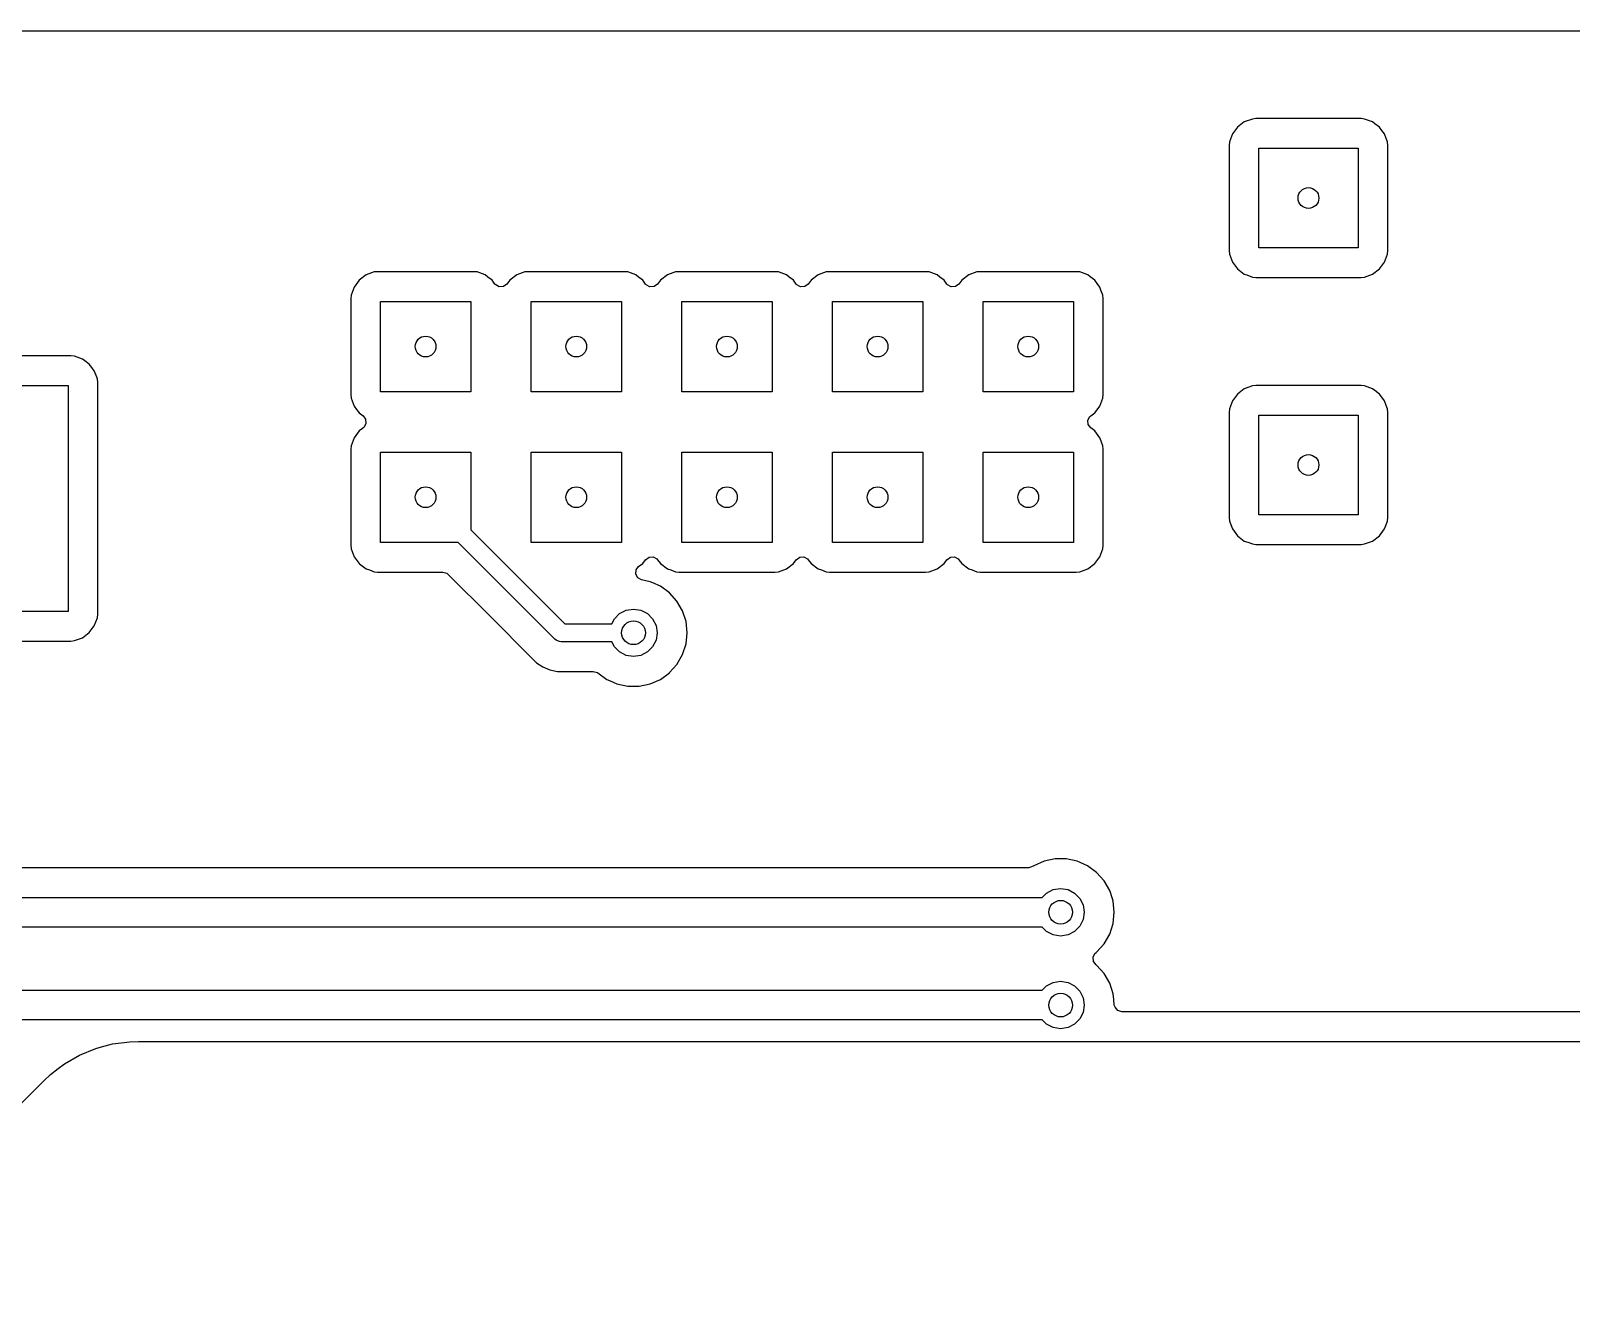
# Model space of a CAD drawing. Extents: x 0.21 to 3.39, y 0.21 to 2.59.
# Drawn here: x 1.298 to 2.32, y 1.745 to 2.59 of the extents above; entities that cross this region are included whole.
import ezdxf

# ---------------------------------------------------------------- set-up
doc = ezdxf.new("R2010")
doc.units = 0
doc.header["$MEASUREMENT"] = 0
doc.layers.add('BLACK', color=7, linetype='CONTINUOUS')

msp = doc.modelspace()

# ---------------------------------------------------------------- linework, layer by layer
at = {"layer": 'BLACK', "linetype": 'CONTINUOUS'}
for p, q in [((0.2154, 2.5896), (3.3846, 2.5896)), ((2.0989, 2.5257), (2.0955, 2.5211)), ((2.1034, 2.5291), (2.0989, 2.5257)), ((2.1088, 2.531), (2.1034, 2.5291)), ((2.1034, 2.5291), (2.1034, 2.5291)), ((2.1111, 2.5313), (2.1088, 2.531)), ((2.1088, 2.531), (2.1088, 2.531)), ((2.1809, 2.5313), (2.1111, 2.5313)), ((2.1111, 2.5313), (2.1111, 2.5313)), ((2.1832, 2.531), (2.1809, 2.5313)), ((2.1885, 2.5291), (2.1832, 2.531)), ((2.1832, 2.531), (2.1832, 2.531)), ((2.19, 2.5279), (2.1885, 2.5291)), ((2.1885, 2.5291), (2.1885, 2.5291)), ((2.1885, 2.5291), (2.1885, 2.5291)), ((2.1931, 2.5257), (2.19, 2.5279)), ((2.1948, 2.5234), (2.1931, 2.5257)), ((2.0935, 2.5158), (2.0933, 2.5135)), ((2.0955, 2.5211), (2.0935, 2.5158)), ((2.0955, 2.5211), (2.0955, 2.5211)), ((2.1965, 2.5211), (2.1948, 2.5234)), ((2.1976, 2.5181), (2.1965, 2.5211)), ((2.1965, 2.5211), (2.1965, 2.5211)), ((2.1965, 2.5211), (2.1965, 2.5211)), ((2.1984, 2.5158), (2.1976, 2.5181)), ((2.1987, 2.5135), (2.1984, 2.5158)), ((2.0933, 2.5135), (2.0933, 2.4437)), ((2.113, 2.4456), (2.113, 2.5116)), ((2.113, 2.5116), (2.179, 2.5116)), ((2.179, 2.5116), (2.179, 2.4456)), ((2.1987, 2.4437), (2.1987, 2.5135)), ((2.1987, 2.5135), (2.1987, 2.5135)), ((2.0933, 2.4437), (2.0933, 2.4437)), ((2.0933, 2.4437), (2.0935, 2.4414)), ((2.179, 2.4456), (2.113, 2.4456)), ((2.1984, 2.4414), (2.1987, 2.4437)), ((2.0935, 2.4414), (2.0935, 2.4414)), ((2.0935, 2.4414), (2.0955, 2.436)), ((2.0955, 2.436), (2.0955, 2.436)), ((2.0955, 2.436), (2.0989, 2.4315)), ((2.1931, 2.4315), (2.1965, 2.436)), ((2.1965, 2.436), (2.1984, 2.4414)), ((1.5159, 2.4241), (1.5125, 2.4195)), ((1.5205, 2.4275), (1.5159, 2.4241)), ((1.5258, 2.4295), (1.5205, 2.4275)), ((1.5205, 2.4275), (1.5205, 2.4275)), ((1.5281, 2.4297), (1.5258, 2.4295)), ((1.5258, 2.4295), (1.5258, 2.4295)), ((1.5919, 2.4297), (1.5281, 2.4297)), ((1.5281, 2.4297), (1.5281, 2.4297)), ((1.5942, 2.4295), (1.5919, 2.4297)), ((1.5995, 2.4275), (1.5942, 2.4295)), ((1.5942, 2.4295), (1.5942, 2.4295)), ((1.6013, 2.4261), (1.5995, 2.4275)), ((1.5995, 2.4275), (1.5995, 2.4275)), ((1.5995, 2.4275), (1.5995, 2.4275)), ((1.6041, 2.4241), (1.6013, 2.4261)), ((1.606, 2.4215), (1.6041, 2.4241)), ((1.6041, 2.4241), (1.6041, 2.4241)), ((1.6041, 2.4241), (1.6041, 2.4241)), ((1.6159, 2.4241), (1.614, 2.4215)), ((1.6205, 2.4275), (1.6159, 2.4241)), ((1.6159, 2.4241), (1.6159, 2.4241)), ((1.6258, 2.4295), (1.6205, 2.4275)), ((1.6205, 2.4275), (1.6205, 2.4275)), ((1.6281, 2.4297), (1.6258, 2.4295)), ((1.6258, 2.4295), (1.6258, 2.4295)), ((1.6919, 2.4297), (1.6281, 2.4297)), ((1.6281, 2.4297), (1.6281, 2.4297)), ((1.6942, 2.4295), (1.6919, 2.4297)), ((1.6995, 2.4275), (1.6942, 2.4295)), ((1.6942, 2.4295), (1.6942, 2.4295)), ((1.7013, 2.4261), (1.6995, 2.4275)), ((1.6995, 2.4275), (1.6995, 2.4275)), ((1.6995, 2.4275), (1.6995, 2.4275)), ((1.7041, 2.4241), (1.7013, 2.4261)), ((1.706, 2.4215), (1.7041, 2.4241)), ((1.7041, 2.4241), (1.7041, 2.4241)), ((1.7041, 2.4241), (1.7041, 2.4241)), ((1.7159, 2.4241), (1.714, 2.4215)), ((1.7205, 2.4275), (1.7159, 2.4241)), ((1.7159, 2.4241), (1.7159, 2.4241)), ((1.7258, 2.4295), (1.7205, 2.4275)), ((1.7205, 2.4275), (1.7205, 2.4275)), ((1.7281, 2.4297), (1.7258, 2.4295)), ((1.7258, 2.4295), (1.7258, 2.4295)), ((1.7919, 2.4297), (1.7281, 2.4297)), ((1.7281, 2.4297), (1.7281, 2.4297)), ((1.7942, 2.4295), (1.7919, 2.4297)), ((1.7995, 2.4275), (1.7942, 2.4295)), ((1.7942, 2.4295), (1.7942, 2.4295)), ((1.8013, 2.4261), (1.7995, 2.4275)), ((1.7995, 2.4275), (1.7995, 2.4275)), ((1.7995, 2.4275), (1.7995, 2.4275)), ((1.8041, 2.4241), (1.8013, 2.4261)), ((1.806, 2.4215), (1.8041, 2.4241)), ((1.8041, 2.4241), (1.8041, 2.4241)), ((1.8041, 2.4241), (1.8041, 2.4241)), ((1.8159, 2.4241), (1.814, 2.4215)), ((1.8205, 2.4275), (1.8159, 2.4241)), ((1.8159, 2.4241), (1.8159, 2.4241)), ((1.8258, 2.4295), (1.8205, 2.4275)), ((1.8205, 2.4275), (1.8205, 2.4275)), ((1.8281, 2.4297), (1.8258, 2.4295)), ((1.8258, 2.4295), (1.8258, 2.4295)), ((1.8919, 2.4297), (1.8281, 2.4297)), ((1.8281, 2.4297), (1.8281, 2.4297)), ((1.8942, 2.4295), (1.8919, 2.4297)), ((1.8995, 2.4275), (1.8942, 2.4295)), ((1.8942, 2.4295), (1.8942, 2.4295)), ((1.9013, 2.4261), (1.8995, 2.4275)), ((1.8995, 2.4275), (1.8995, 2.4275)), ((1.8995, 2.4275), (1.8995, 2.4275)), ((1.9041, 2.4241), (1.9013, 2.4261)), ((1.906, 2.4215), (1.9041, 2.4241)), ((1.9041, 2.4241), (1.9041, 2.4241)), ((1.9041, 2.4241), (1.9041, 2.4241)), ((1.9159, 2.4241), (1.914, 2.4215)), ((1.9205, 2.4275), (1.9159, 2.4241)), ((1.9159, 2.4241), (1.9159, 2.4241)), ((1.9258, 2.4295), (1.9205, 2.4275)), ((1.9205, 2.4275), (1.9205, 2.4275)), ((1.9281, 2.4297), (1.9258, 2.4295)), ((1.9258, 2.4295), (1.9258, 2.4295)), ((1.9919, 2.4297), (1.9281, 2.4297)), ((1.9281, 2.4297), (1.9281, 2.4297)), ((1.9942, 2.4295), (1.9919, 2.4297)), ((1.9995, 2.4275), (1.9942, 2.4295)), ((1.9942, 2.4295), (1.9942, 2.4295)), ((2.001, 2.4263), (1.9995, 2.4275)), ((1.9995, 2.4275), (1.9995, 2.4275)), ((1.9995, 2.4275), (1.9995, 2.4275)), ((2.0041, 2.4241), (2.001, 2.4263)), ((2.0058, 2.4218), (2.0041, 2.4241)), ((2.0989, 2.4315), (2.1012, 2.4298)), ((2.1012, 2.4298), (2.1034, 2.4281)), ((2.1034, 2.4281), (2.1034, 2.4281)), ((2.1034, 2.4281), (2.1034, 2.4281)), ((2.1034, 2.4281), (2.1052, 2.4275)), ((2.1052, 2.4275), (2.1088, 2.4261)), ((2.1088, 2.4261), (2.1088, 2.4261)), ((2.1088, 2.4261), (2.1111, 2.4259)), ((2.1111, 2.4259), (2.1809, 2.4259)), ((2.1809, 2.4259), (2.1832, 2.4261)), ((2.1832, 2.4261), (2.1885, 2.4281)), ((2.1885, 2.4281), (2.1931, 2.4315)), ((1.5105, 2.4142), (1.5103, 2.4119)), ((1.5125, 2.4195), (1.5105, 2.4142)), ((1.5125, 2.4195), (1.5125, 2.4195)), ((1.6065, 2.4209), (1.606, 2.4215)), ((1.6089, 2.4196), (1.6065, 2.4209)), ((1.6117, 2.4198), (1.6089, 2.4196)), ((1.614, 2.4215), (1.6117, 2.4198)), ((1.7065, 2.4209), (1.706, 2.4215)), ((1.7089, 2.4196), (1.7065, 2.4209)), ((1.7117, 2.4198), (1.7089, 2.4196)), ((1.714, 2.4215), (1.7117, 2.4198)), ((1.8065, 2.4209), (1.806, 2.4215)), ((1.8089, 2.4196), (1.8065, 2.4209)), ((1.8117, 2.4198), (1.8089, 2.4196)), ((1.814, 2.4215), (1.8117, 2.4198)), ((1.9065, 2.4209), (1.906, 2.4215)), ((1.9089, 2.4196), (1.9065, 2.4209)), ((1.9117, 2.4198), (1.9089, 2.4196)), ((1.914, 2.4215), (1.9117, 2.4198)), ((2.0075, 2.4195), (2.0058, 2.4218)), ((2.0082, 2.4175), (2.0075, 2.4195)), ((2.0075, 2.4195), (2.0075, 2.4195)), ((2.0075, 2.4195), (2.0075, 2.4195)), ((2.0095, 2.4142), (2.0082, 2.4175)), ((2.0097, 2.4119), (2.0095, 2.4142)), ((1.5103, 2.4119), (1.5103, 2.3481)), ((1.53, 2.35), (1.53, 2.41)), ((1.53, 2.41), (1.59, 2.41)), ((1.59, 2.41), (1.59, 2.35)), ((1.63, 2.35), (1.63, 2.41)), ((1.63, 2.41), (1.69, 2.41)), ((1.69, 2.41), (1.69, 2.35)), ((1.73, 2.35), (1.73, 2.41)), ((1.73, 2.41), (1.79, 2.41)), ((1.79, 2.41), (1.79, 2.35)), ((1.83, 2.35), (1.83, 2.41)), ((1.83, 2.41), (1.89, 2.41)), ((1.89, 2.41), (1.89, 2.35)), ((1.93, 2.35), (1.93, 2.41)), ((1.93, 2.41), (1.99, 2.41)), ((1.99, 2.41), (1.99, 2.35)), ((2.0097, 2.4019), (2.0097, 2.4119)), ((2.0097, 2.3481), (2.0097, 2.4019)), ((1.3245, 2.3739), (1.1708, 2.3739)), ((1.3269, 2.3737), (1.3245, 2.3739)), ((1.3322, 2.3717), (1.3269, 2.3737)), ((1.3269, 2.3737), (1.3269, 2.3737)), ((1.3337, 2.3706), (1.3322, 2.3717)), ((1.3322, 2.3717), (1.3322, 2.3717)), ((1.3322, 2.3717), (1.3322, 2.3717)), ((1.3367, 2.3683), (1.3337, 2.3706)), ((1.3384, 2.366), (1.3367, 2.3683)), ((1.3401, 2.3638), (1.3384, 2.366)), ((1.3413, 2.3607), (1.3401, 2.3638)), ((1.3401, 2.3638), (1.3401, 2.3638)), ((1.3401, 2.3638), (1.3401, 2.3638)), ((1.1727, 2.3542), (1.3227, 2.3542)), ((1.3227, 2.3542), (1.3227, 2.2042)), ((1.3421, 2.3585), (1.3413, 2.3607)), ((1.3424, 2.3561), (1.3421, 2.3585)), ((1.3424, 2.2023), (1.3424, 2.3561)), ((2.1034, 2.3519), (2.0989, 2.3485)), ((2.1088, 2.3539), (2.1034, 2.3519)), ((2.1034, 2.3519), (2.1034, 2.3519)), ((2.1111, 2.3541), (2.1088, 2.3539)), ((2.1088, 2.3539), (2.1088, 2.3539)), ((2.1809, 2.3541), (2.1111, 2.3541)), ((2.1111, 2.3541), (2.1111, 2.3541)), ((2.1832, 2.3539), (2.1809, 2.3541)), ((2.1885, 2.3519), (2.1832, 2.3539)), ((2.1832, 2.3539), (2.1832, 2.3539)), ((2.19, 2.3508), (2.1885, 2.3519)), ((2.1885, 2.3519), (2.1885, 2.3519)), ((2.1885, 2.3519), (2.1885, 2.3519)), ((1.5103, 2.3481), (1.5103, 2.3481)), ((1.5103, 2.3481), (1.5105, 2.3458)), ((1.5105, 2.3458), (1.5105, 2.3458)), ((1.5105, 2.3458), (1.5125, 2.3405)), ((1.59, 2.35), (1.53, 2.35)), ((1.69, 2.35), (1.63, 2.35)), ((1.79, 2.35), (1.73, 2.35)), ((1.89, 2.35), (1.83, 2.35)), ((1.99, 2.35), (1.93, 2.35)), ((2.0075, 2.3405), (2.0095, 2.3458)), ((2.0095, 2.3458), (2.0097, 2.3481)), ((2.0955, 2.344), (2.0935, 2.3386)), ((2.0989, 2.3485), (2.0955, 2.344)), ((2.0955, 2.344), (2.0955, 2.344)), ((2.1931, 2.3485), (2.19, 2.3508)), ((2.1933, 2.3481), (2.1931, 2.3485)), ((2.1965, 2.344), (2.1933, 2.3481)), ((2.1976, 2.3409), (2.1965, 2.344)), ((2.1965, 2.344), (2.1965, 2.344)), ((2.1965, 2.344), (2.1965, 2.344)), ((1.5125, 2.3405), (1.5125, 2.3405)), ((1.5125, 2.3405), (1.5125, 2.3405)), ((1.5125, 2.3405), (1.5142, 2.3382)), ((1.5142, 2.3382), (1.5159, 2.3359)), ((1.5159, 2.3359), (1.5159, 2.3359)), ((1.5159, 2.3359), (1.5159, 2.3359)), ((1.5159, 2.3359), (1.5185, 2.334)), ((1.5185, 2.334), (1.5202, 2.3317)), ((1.5202, 2.3317), (1.5204, 2.3289)), ((1.9996, 2.3311), (2.0009, 2.3335)), ((2.0009, 2.3335), (2.0015, 2.334)), ((2.0015, 2.334), (2.0041, 2.3359)), ((2.0041, 2.3359), (2.0044, 2.3363)), ((2.0044, 2.3363), (2.0075, 2.3405)), ((2.0935, 2.3386), (2.0933, 2.3363)), ((2.0933, 2.3363), (2.0933, 2.2665)), ((2.113, 2.2684), (2.113, 2.3344)), ((2.113, 2.3344), (2.179, 2.3344)), ((2.179, 2.3344), (2.179, 2.2684)), ((2.1984, 2.3386), (2.1976, 2.3409)), ((2.1987, 2.3363), (2.1984, 2.3386)), ((2.1987, 2.2665), (2.1987, 2.3363)), ((2.1987, 2.3363), (2.1987, 2.3363)), ((1.5159, 2.3241), (1.5125, 2.3195)), ((1.518, 2.3257), (1.5159, 2.3241)), ((1.5185, 2.326), (1.518, 2.3257)), ((1.5191, 2.3265), (1.5185, 2.326)), ((1.5204, 2.3289), (1.5191, 2.3265)), ((1.9998, 2.3283), (1.9996, 2.3311)), ((2.0015, 2.326), (1.9998, 2.3283)), ((2.0041, 2.3241), (2.0015, 2.326)), ((2.0075, 2.3195), (2.0041, 2.3241)), ((1.5105, 2.3142), (1.5103, 2.3119)), ((1.5103, 2.3119), (1.5103, 2.2481)), ((1.5125, 2.3195), (1.5105, 2.3142)), ((1.5125, 2.3195), (1.5125, 2.3195)), ((2.0077, 2.3189), (2.0075, 2.3195)), ((2.0075, 2.3195), (2.0075, 2.3195)), ((2.0075, 2.3195), (2.0075, 2.3195)), ((2.0095, 2.3142), (2.0077, 2.3189)), ((2.0097, 2.3119), (2.0095, 2.3142)), ((2.0097, 2.2481), (2.0097, 2.3119)), ((1.53, 2.25), (1.53, 2.31)), ((1.53, 2.31), (1.59, 2.31)), ((1.59, 2.31), (1.59, 2.2584)), ((1.63, 2.25), (1.63, 2.31)), ((1.63, 2.31), (1.69, 2.31)), ((1.69, 2.31), (1.69, 2.25)), ((1.73, 2.25), (1.73, 2.31)), ((1.73, 2.31), (1.79, 2.31)), ((1.79, 2.31), (1.79, 2.25)), ((1.83, 2.25), (1.83, 2.31)), ((1.83, 2.31), (1.89, 2.31)), ((1.89, 2.31), (1.89, 2.25)), ((1.93, 2.25), (1.93, 2.31)), ((1.93, 2.31), (1.99, 2.31)), ((1.99, 2.31), (1.99, 2.25)), ((2.0933, 2.2665), (2.0933, 2.2665)), ((2.0933, 2.2665), (2.0935, 2.2642)), ((2.0935, 2.2642), (2.0935, 2.2642)), ((2.0935, 2.2642), (2.0955, 2.2589)), ((2.179, 2.2684), (2.113, 2.2684)), ((2.1965, 2.2589), (2.1984, 2.2642)), ((2.1984, 2.2642), (2.1987, 2.2665)), ((1.5816, 2.25), (1.53, 2.25)), ((1.6458, 2.1858), (1.5816, 2.25)), ((1.59, 2.2584), (1.6524, 2.1959)), ((1.69, 2.25), (1.63, 2.25)), ((1.79, 2.25), (1.73, 2.25)), ((1.89, 2.25), (1.83, 2.25)), ((1.99, 2.25), (1.93, 2.25)), ((2.0955, 2.2589), (2.0955, 2.2589)), ((2.0955, 2.2589), (2.0989, 2.2543)), ((2.0989, 2.2543), (2.1012, 2.2526)), ((2.1012, 2.2526), (2.1034, 2.2509)), ((2.1034, 2.2509), (2.1034, 2.2509)), ((2.1034, 2.2509), (2.1034, 2.2509)), ((2.1034, 2.2509), (2.1058, 2.2501)), ((2.1058, 2.2501), (2.1088, 2.249)), ((2.1832, 2.249), (2.1885, 2.2509)), ((2.1885, 2.2509), (2.1931, 2.2543)), ((2.1931, 2.2543), (2.1965, 2.2589)), ((1.5103, 2.2481), (1.5103, 2.2481)), ((1.5103, 2.2481), (1.5105, 2.2458)), ((1.5105, 2.2458), (1.5105, 2.2458)), ((1.5105, 2.2458), (1.5125, 2.2405)), ((1.5125, 2.2405), (1.5125, 2.2405)), ((1.5125, 2.2405), (1.5159, 2.2359)), ((1.706, 2.2385), (1.7083, 2.2402)), ((1.7083, 2.2402), (1.7111, 2.2404)), ((1.7111, 2.2404), (1.7135, 2.2391)), ((1.806, 2.2385), (1.8083, 2.2402)), ((1.8083, 2.2402), (1.8111, 2.2404)), ((1.8111, 2.2404), (1.8135, 2.2391)), ((1.906, 2.2385), (1.9083, 2.2402)), ((1.9083, 2.2402), (1.9111, 2.2404)), ((1.9111, 2.2404), (1.9135, 2.2391)), ((2.0041, 2.2359), (2.0075, 2.2405)), ((2.0075, 2.2405), (2.0095, 2.2458)), ((2.0095, 2.2458), (2.0097, 2.2481)), ((2.1088, 2.249), (2.1088, 2.249)), ((2.1088, 2.249), (2.1111, 2.2487)), ((2.1111, 2.2487), (2.1809, 2.2487)), ((2.1809, 2.2487), (2.1832, 2.249)), ((1.5159, 2.2359), (1.5161, 2.2358)), ((1.5161, 2.2358), (1.5205, 2.2325)), ((1.5205, 2.2325), (1.5205, 2.2325)), ((1.5205, 2.2325), (1.5205, 2.2325)), ((1.5205, 2.2325), (1.5228, 2.2317)), ((1.5228, 2.2317), (1.5258, 2.2305)), ((1.5258, 2.2305), (1.5258, 2.2305)), ((1.5258, 2.2305), (1.5281, 2.2303)), ((1.5281, 2.2303), (1.5714, 2.2303)), ((1.5714, 2.2303), (1.5741, 2.2295)), ((1.5741, 2.2295), (1.5749, 2.2288)), ((1.6995, 2.2289), (1.6997, 2.2317)), ((1.6997, 2.2317), (1.7014, 2.2339)), ((1.7014, 2.2339), (1.7041, 2.2359)), ((1.7014, 2.2339), (1.7014, 2.2339)), ((1.7041, 2.2359), (1.706, 2.2385)), ((1.7135, 2.2391), (1.714, 2.2385)), ((1.714, 2.2385), (1.7159, 2.2359)), ((1.7159, 2.2359), (1.7205, 2.2325)), ((1.7205, 2.2325), (1.7205, 2.2325)), ((1.7205, 2.2325), (1.7205, 2.2325)), ((1.7205, 2.2325), (1.7228, 2.2317)), ((1.7228, 2.2317), (1.7258, 2.2305)), ((1.7258, 2.2305), (1.7258, 2.2305)), ((1.7258, 2.2305), (1.7281, 2.2303)), ((1.7281, 2.2303), (1.7919, 2.2303)), ((1.7919, 2.2303), (1.7942, 2.2305)), ((1.7942, 2.2305), (1.7995, 2.2325)), ((1.7995, 2.2325), (1.8041, 2.2359)), ((1.8041, 2.2359), (1.806, 2.2385)), ((1.8135, 2.2391), (1.814, 2.2385)), ((1.814, 2.2385), (1.8159, 2.2359)), ((1.8159, 2.2359), (1.8205, 2.2325)), ((1.8205, 2.2325), (1.8205, 2.2325)), ((1.8205, 2.2325), (1.8205, 2.2325)), ((1.8205, 2.2325), (1.8228, 2.2317)), ((1.8228, 2.2317), (1.8258, 2.2305)), ((1.8258, 2.2305), (1.8258, 2.2305)), ((1.8258, 2.2305), (1.8281, 2.2303)), ((1.8281, 2.2303), (1.8919, 2.2303)), ((1.8919, 2.2303), (1.8942, 2.2305)), ((1.8942, 2.2305), (1.8995, 2.2325)), ((1.8995, 2.2325), (1.9041, 2.2359)), ((1.9041, 2.2359), (1.906, 2.2385)), ((1.9135, 2.2391), (1.914, 2.2385)), ((1.914, 2.2385), (1.9159, 2.2359)), ((1.9159, 2.2359), (1.9205, 2.2325)), ((1.9205, 2.2325), (1.9205, 2.2325)), ((1.9205, 2.2325), (1.9205, 2.2325)), ((1.9205, 2.2325), (1.9228, 2.2317)), ((1.9228, 2.2317), (1.9258, 2.2305)), ((1.9258, 2.2305), (1.9258, 2.2305)), ((1.9258, 2.2305), (1.9281, 2.2303)), ((1.9281, 2.2303), (1.9919, 2.2303)), ((1.9919, 2.2303), (1.9942, 2.2305)), ((1.9942, 2.2305), (1.9995, 2.2325)), ((1.9995, 2.2325), (2.0041, 2.2359)), ((1.5749, 2.2288), (1.603, 2.2008)), ((1.7009, 2.2264), (1.6995, 2.2289)), ((1.7034, 2.2251), (1.7009, 2.2264)), ((1.709, 2.2239), (1.7034, 2.2251)), ((1.7109, 2.2231), (1.709, 2.2239)), ((1.709, 2.2239), (1.709, 2.2239)), ((1.709, 2.2239), (1.709, 2.2239)), ((1.7158, 2.2209), (1.7109, 2.2231)), ((1.7219, 2.2165), (1.7158, 2.2209)), ((1.7158, 2.2209), (1.7158, 2.2209)), ((1.7268, 2.211), (1.7219, 2.2165)), ((1.7306, 2.2045), (1.7268, 2.211)), ((1.7268, 2.211), (1.7268, 2.211)), ((1.3227, 2.2042), (1.1727, 2.2042)), ((1.3401, 2.1947), (1.3421, 2.2)), ((1.3421, 2.2), (1.3424, 2.2023)), ((1.603, 2.2008), (1.6301, 2.1737)), ((1.6836, 2.1959), (1.6853, 2.1993)), ((1.6853, 2.1993), (1.6887, 2.2027)), ((1.6887, 2.2027), (1.6931, 2.205)), ((1.6931, 2.205), (1.698, 2.2057)), ((1.698, 2.2057), (1.7029, 2.205)), ((1.7029, 2.205), (1.7073, 2.2027)), ((1.7073, 2.2027), (1.7107, 2.1993)), ((1.7107, 2.1993), (1.713, 2.1949)), ((1.7329, 2.1974), (1.7306, 2.2045)), ((1.7306, 2.2045), (1.7306, 2.2045)), ((1.3322, 2.1867), (1.3367, 2.1901)), ((1.3367, 2.1901), (1.3401, 2.1947)), ((1.6524, 2.1959), (1.6836, 2.1959)), ((1.713, 2.1949), (1.7137, 2.19)), ((1.7137, 2.19), (1.713, 2.1851)), ((1.7336, 2.19), (1.7329, 2.1974)), ((1.7329, 2.1974), (1.7329, 2.1974)), ((1.7329, 2.1826), (1.7336, 2.19)), ((1.1708, 2.1845), (1.3245, 2.1845)), ((1.3245, 2.1845), (1.3269, 2.1848)), ((1.3269, 2.1848), (1.3322, 2.1867)), ((1.6467, 2.1851), (1.6458, 2.1858)), ((1.6481, 2.1845), (1.6467, 2.1851)), ((1.6488, 2.1842), (1.6481, 2.1845)), ((1.65, 2.1841), (1.6488, 2.1842)), ((1.6836, 2.1841), (1.65, 2.1841)), ((1.6853, 2.1807), (1.6836, 2.1841)), ((1.6887, 2.1773), (1.6853, 2.1807)), ((1.7107, 2.1807), (1.7073, 2.1773)), ((1.713, 2.1851), (1.7107, 2.1807)), ((1.7306, 2.1755), (1.7329, 2.1826)), ((1.6301, 2.1737), (1.6337, 2.1701)), ((1.6337, 2.1701), (1.6379, 2.1673)), ((1.6931, 2.175), (1.6887, 2.1773)), ((1.698, 2.1743), (1.6931, 2.175)), ((1.7029, 2.175), (1.698, 2.1743)), ((1.7073, 2.1773), (1.7029, 2.175)), ((1.7219, 2.1636), (1.7268, 2.169)), ((1.7268, 2.169), (1.7306, 2.1755)), ((1.7268, 2.169), (1.7268, 2.169)), ((1.6379, 2.1673), (1.6425, 2.1654)), ((1.6425, 2.1654), (1.6475, 2.1644)), ((1.6475, 2.1644), (1.6713, 2.1644)), ((1.6713, 2.1644), (1.674, 2.1636)), ((1.674, 2.1636), (1.6742, 2.1634)), ((1.6742, 2.1634), (1.6802, 2.1591)), ((1.6802, 2.1591), (1.6802, 2.1591)), ((1.6802, 2.1591), (1.682, 2.1583)), ((1.682, 2.1583), (1.687, 2.1561)), ((1.709, 2.1561), (1.7158, 2.1591)), ((1.7158, 2.1591), (1.7219, 2.1635)), ((1.7158, 2.1591), (1.7158, 2.1591)), ((1.7158, 2.1591), (1.7158, 2.1591)), ((1.7158, 2.1591), (1.7158, 2.1591)), ((1.7219, 2.1635), (1.7219, 2.1636)), ((1.687, 2.1561), (1.6943, 2.1545)), ((1.6943, 2.1545), (1.7017, 2.1545)), ((1.7017, 2.1545), (1.709, 2.1561)), ((1.9632, 2.035), (1.9605, 2.034)), ((1.9637, 2.0354), (1.9632, 2.035)), ((1.9705, 2.0384), (1.9637, 2.0354)), ((1.9637, 2.0354), (1.9637, 2.0354)), ((1.9778, 2.0399), (1.9705, 2.0384)), ((1.9852, 2.0399), (1.9778, 2.0399)), ((1.9925, 2.0384), (1.9852, 2.0399)), ((1.9944, 2.0376), (1.9925, 2.0384)), ((1.9925, 2.0384), (1.9925, 2.0384)), ((1.9925, 2.0384), (1.9925, 2.0384)), ((1.9993, 2.0354), (1.9944, 2.0376)), ((2.0053, 2.031), (1.9993, 2.0354)), ((1.9993, 2.0354), (1.9993, 2.0354)), ((1.9602, 2.034), (1.1426, 2.034)), ((1.9605, 2.034), (1.9602, 2.034)), ((2.0103, 2.0254), (2.0053, 2.031)), ((2.0141, 2.019), (2.0103, 2.0254)), ((2.0103, 2.0254), (2.0103, 2.0254)), ((1.1455, 2.0143), (1.9693, 2.0143)), ((1.9693, 2.0143), (1.9722, 2.0172)), ((1.9722, 2.0172), (1.9766, 2.0195)), ((1.9766, 2.0195), (1.9815, 2.0202)), ((1.9815, 2.0202), (1.9864, 2.0195)), ((1.9864, 2.0195), (1.9908, 2.0172)), ((1.9908, 2.0172), (1.9942, 2.0137)), ((2.0159, 2.0134), (2.0141, 2.019)), ((2.0141, 2.019), (2.0141, 2.019)), ((1.9942, 2.0137), (1.9965, 2.0094)), ((1.9965, 2.0094), (1.9972, 2.0045)), ((1.9972, 2.0045), (1.9965, 1.9996)), ((2.0164, 2.0119), (2.0159, 2.0134)), ((2.0171, 2.0045), (2.0164, 2.0119)), ((2.0164, 1.9971), (2.0171, 2.0045)), ((1.9693, 1.9946), (1.1496, 1.9946)), ((1.9722, 1.9917), (1.9693, 1.9946)), ((1.9942, 1.9952), (1.9908, 1.9917)), ((1.9965, 1.9996), (1.9942, 1.9952)), ((2.0141, 1.99), (2.0164, 1.9971)), ((1.9766, 1.9895), (1.9722, 1.9917)), ((1.9815, 1.9887), (1.9766, 1.9895)), ((1.9864, 1.9895), (1.9815, 1.9887)), ((1.9908, 1.9917), (1.9864, 1.9895)), ((2.0103, 1.9835), (2.0141, 1.99)), ((2.003, 1.9747), (2.0043, 1.9772)), ((2.0033, 1.9719), (2.003, 1.9747)), ((2.0043, 1.9772), (2.005, 1.9777)), ((2.005, 1.9777), (2.0053, 1.978)), ((2.0053, 1.978), (2.0103, 1.9835)), ((2.0053, 1.978), (2.0053, 1.978)), ((2.0103, 1.9835), (2.0103, 1.9835)), ((2.005, 1.9697), (2.0033, 1.9719)), ((2.0053, 1.9694), (2.005, 1.9697)), ((2.0103, 1.9639), (2.0053, 1.9694)), ((2.0053, 1.9694), (2.0053, 1.9694)), ((2.0141, 1.9574), (2.0103, 1.9639)), ((2.0103, 1.9639), (2.0103, 1.9639)), ((1.9693, 1.9528), (1.9722, 1.9557)), ((1.9722, 1.9557), (1.9766, 1.9579)), ((1.9766, 1.9579), (1.9815, 1.9587)), ((1.9815, 1.9587), (1.9864, 1.9579)), ((1.9864, 1.9579), (1.9908, 1.9557)), ((1.9908, 1.9557), (1.9942, 1.9522)), ((2.0152, 1.9539), (2.0141, 1.9574)), ((2.0141, 1.9574), (2.0141, 1.9574)), ((2.0164, 1.9503), (2.0152, 1.9539)), ((1.2129, 1.9528), (1.9693, 1.9528)), ((1.9942, 1.9522), (1.9965, 1.9478)), ((1.9965, 1.9478), (1.9972, 1.9429)), ((1.9972, 1.9429), (1.9965, 1.938)), ((2.0168, 1.9465), (2.0164, 1.9503)), ((2.0171, 1.9429), (2.0168, 1.9465)), ((2.0176, 1.9414), (2.0171, 1.9429)), ((1.9693, 1.9331), (1.217, 1.9331)), ((1.9722, 1.9302), (1.9693, 1.9331)), ((1.9942, 1.9337), (1.9908, 1.9302)), ((1.9965, 1.938), (1.9942, 1.9337)), ((2.0194, 1.9393), (2.0176, 1.9414)), ((2.0221, 1.9385), (2.0194, 1.9393)), ((2.4516, 1.9385), (2.0221, 1.9385)), ((1.9766, 1.9279), (1.9722, 1.9302)), ((1.9815, 1.9272), (1.9766, 1.9279)), ((1.9864, 1.9279), (1.9815, 1.9272)), ((1.9908, 1.9302), (1.9864, 1.9279)), ((1.3303, 1.9097), (1.341, 1.9141)), ((1.341, 1.9141), (1.3448, 1.9151)), ((1.3448, 1.9151), (1.3522, 1.9171)), ((1.3522, 1.9171), (1.3637, 1.9186)), ((1.3637, 1.9186), (1.3695, 1.9188)), ((1.3637, 1.9186), (1.3637, 1.9186)), ((1.3695, 1.9188), (2.4618, 1.9188)), ((1.3162, 1.9008), (1.3203, 1.9039)), ((1.3203, 1.9039), (1.3303, 1.9097)), ((0.5227, 1.1087), (1.3069, 1.8928)), ((1.3069, 1.8928), (1.3111, 1.8968)), ((1.3111, 1.8968), (1.3162, 1.9008))]:
    msp.add_line(p, q, dxfattribs=at)
at = {"layer": 'BLACK'}
for centre, radius in [((2.146, 2.4786), 0.00689), ((1.56, 2.38), 0.00689), ((1.66, 2.38), 0.00689), ((1.76, 2.38), 0.00689), ((1.86, 2.38), 0.00689), ((1.96, 2.38), 0.00689), ((2.146, 2.3014), 0.00689), ((1.56, 2.28), 0.00689), ((1.66, 2.28), 0.00689), ((1.76, 2.28), 0.00689), ((1.86, 2.28), 0.00689), ((1.96, 2.28), 0.00689), ((1.698, 2.19), 0.00787), ((1.9815, 2.0045), 0.00787), ((1.9815, 1.9429), 0.00787)]:
    msp.add_circle(centre, radius, dxfattribs=at)

doc.saveas('drawing.dxf')
